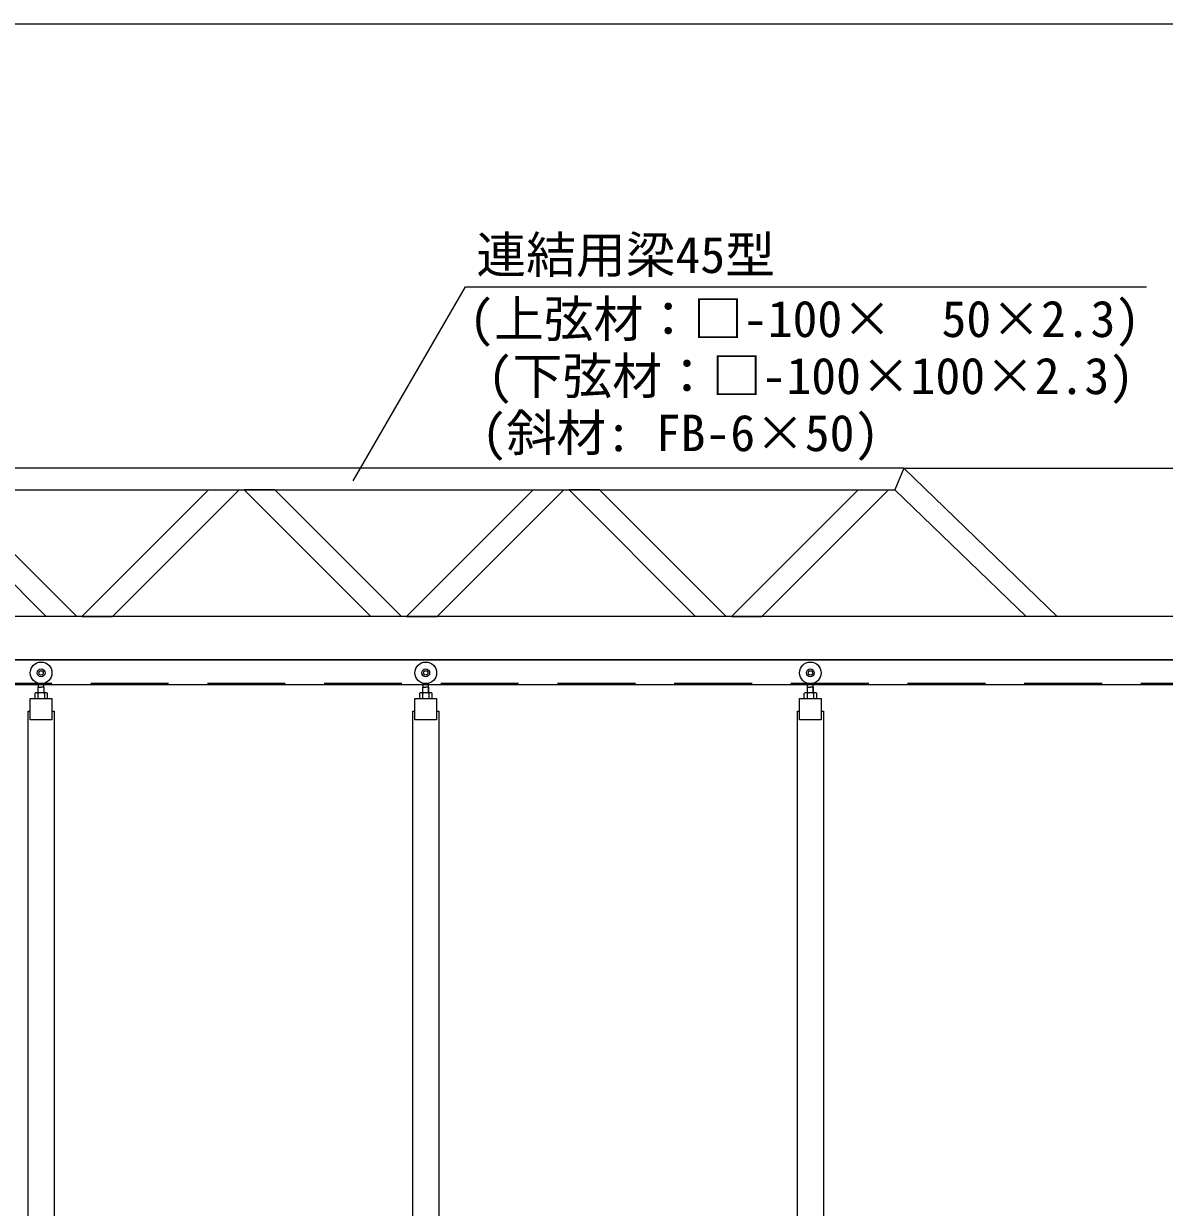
# Model space of a CAD drawing. Units: millimetres, scale not verified. Extents: x -35488 to -11338, y -17325 to 17325.
# Drawn here: x -25678 to -23039, y 7600 to 10339 of the extents above; entities that cross this region are included whole.
import ezdxf
from ezdxf.enums import TextEntityAlignment as Align

# ---------------------------------------------------------------- set-up
doc = ezdxf.new("R2010")
doc.units = ezdxf.units.MM
doc.header["$LTSCALE"] = 150
doc.linetypes.add('DASHED1', pattern=[1.8, 1.2, -0.6])
for name, color, linetype, lineweight in [('0-6_ﾎﾞﾙﾄ類', 2, 'Continuous', 18), ('0-B_寸法', 3, 'Continuous', 18), ('1-0_中央走行棒', 7, 'Continuous', 18), ('1-5_吊車', 4, 'DASHED1', 9), ('1-9_文字', 7, 'Continuous', 18), ('1-B_連結用梁45', 7, 'Continuous', 18)]:
    doc.layers.add(name, color=color, linetype=linetype, lineweight=lineweight)
doc.styles.add('ＭＳ ゴシック', font='')
doc.styles.get('ＭＳ ゴシック').set_extended_font_data('MS Gothic')

msp = doc.modelspace()

# ---------------------------------------------------------------- linework, layer by layer
at = {"layer": '0-6_ﾎﾞﾙﾄ類'}
for p, q in [((-25627, 8790.6), (-25649.2, 8790.6)), ((-25645.6, 8790.6), (-25649.2, 8790.6)), ((-25645.6, 8788.6), (-25645.6, 8777.6)), ((-25627, 8790.6), (-25630.6, 8790.6)), ((-25630.6, 8788.6), (-25630.6, 8777.6)), ((-24737, 8790.6), (-24759.2, 8790.6)), ((-24755.6, 8790.6), (-24759.2, 8790.6)), ((-24755.6, 8788.6), (-24755.6, 8777.6)), ((-24737, 8790.6), (-24740.6, 8790.6)), ((-24740.6, 8788.6), (-24740.6, 8777.6)), ((-23847, 8790.6), (-23869.2, 8790.6)), ((-23865.6, 8790.6), (-23869.2, 8790.6)), ((-23865.6, 8788.6), (-23865.6, 8777.6)), ((-23847, 8790.6), (-23850.6, 8790.6)), ((-23850.6, 8788.6), (-23850.6, 8777.6))]:
    msp.add_line(p, q, dxfattribs=at)
for points in [[(-25652.9, 8788.6), (-25652.9, 8777.6), (-25623.4, 8777.6), (-25623.4, 8788.6)], [(-24762.9, 8788.6), (-24762.9, 8777.6), (-24733.4, 8777.6), (-24733.4, 8788.6)], [(-23872.9, 8788.6), (-23872.9, 8777.6), (-23843.4, 8777.6), (-23843.4, 8788.6)]]:
    msp.add_lwpolyline(points, dxfattribs=at)
for centre, radius, start, end in [((-25649.2, 8786.3), 4.29, 32.227, 147.773), ((-25638.1, 8775.5), 15.1, 60.137, 119.863), ((-25627, 8786.3), 4.29, 32.227, 147.773), ((-24759.2, 8786.3), 4.29, 32.227, 147.773), ((-24748.1, 8775.5), 15.1, 60.137, 119.863), ((-24737, 8786.3), 4.29, 32.227, 147.773), ((-23869.2, 8786.3), 4.29, 32.227, 147.773), ((-23858.1, 8775.5), 15.1, 60.137, 119.863), ((-23847, 8786.3), 4.29, 32.227, 147.773)]:
    msp.add_arc(centre, radius, start, end, dxfattribs=at)
at = {"layer": '0-B_寸法'}
for p, q in [((-32782.1, 10338.6), (-22114.1, 10338.6)), ((-23641.1, 9310), (-20987.1, 9310))]:
    msp.add_line(p, q, dxfattribs=at)
at = {"layer": '1-0_中央走行棒'}
for points in [[(-25613.1, 8727.6), (-25663.1, 8727.6), (-25663.1, 8777.6), (-25613.1, 8777.6)], [(-24723.1, 8727.6), (-24773.1, 8727.6), (-24773.1, 8777.6), (-24723.1, 8777.6)], [(-23833.1, 8727.6), (-23883.1, 8727.6), (-23883.1, 8777.6), (-23833.1, 8777.6)]]:
    msp.add_lwpolyline(points, close=True, dxfattribs=at)
for points in [[(-25668.1, 7415.6), (-25668.1, 8747.6), (-25663.1, 8747.6)], [(-25613.1, 8747.6), (-25608.1, 8747.6), (-25608.1, 7415.6)], [(-24778.1, 7415.6), (-24778.1, 8747.6), (-24773.1, 8747.6)], [(-24723.1, 8747.6), (-24718.1, 8747.6), (-24718.1, 7415.6)], [(-23888.1, 7415.6), (-23888.1, 8747.6), (-23883.1, 8747.6)], [(-23833.1, 8747.6), (-23828.1, 8747.6), (-23828.1, 7415.6)]]:
    msp.add_lwpolyline(points, dxfattribs=at)
at = {"layer": '1-5_吊車', "color": 7, "linetype": 'Continuous', "lineweight": 18}
for p, q in [((-25644.8, 8790.6), (-25644.8, 8803.6)), ((-25644.4, 8803.6), (-25644.4, 8812.4)), ((-25631.9, 8803.6), (-25631.9, 8812.4)), ((-25631.4, 8790.6), (-25631.4, 8803.6)), ((-24754.8, 8790.6), (-24754.8, 8803.6)), ((-24754.4, 8803.6), (-24754.4, 8812.4)), ((-24741.9, 8803.6), (-24741.9, 8812.4)), ((-24741.4, 8790.6), (-24741.4, 8803.6)), ((-23864.8, 8790.6), (-23864.8, 8803.6)), ((-23864.4, 8803.6), (-23864.4, 8812.4)), ((-23851.9, 8803.6), (-23851.9, 8812.4)), ((-23851.4, 8790.6), (-23851.4, 8803.6)), ((-25646.1, 8790.6), (-25646.1, 8790.6)), ((-25630.2, 8790.6), (-25630.2, 8790.6)), ((-24756.1, 8790.6), (-24756.1, 8790.6)), ((-24740.2, 8790.6), (-24740.2, 8790.6)), ((-23866, 8790.6), (-23866, 8790.6)), ((-23850.2, 8790.6), (-23850.2, 8790.6))]:
    msp.add_line(p, q, dxfattribs=at)
for points in [[(-25646.1, 8790.6), (-25645.1, 8790.6), (-25645.1, 8803.6), (-25638.1, 8803.6)], [(-25630.2, 8790.6), (-25631.1, 8790.6), (-25631.1, 8803.6), (-25638.1, 8803.6)], [(-24756.1, 8790.6), (-24755.1, 8790.6), (-24755.1, 8803.6), (-24748.1, 8803.6)], [(-24740.2, 8790.6), (-24741.1, 8790.6), (-24741.1, 8803.6), (-24748.1, 8803.6)], [(-23866, 8790.6), (-23865.1, 8790.6), (-23865.1, 8803.6), (-23858.1, 8803.6)], [(-23850.2, 8790.6), (-23851.1, 8790.6), (-23851.1, 8803.6), (-23858.1, 8803.6)]]:
    msp.add_lwpolyline(points, dxfattribs=at)
for centre, radius in [((-25638.1, 8836.6), 25), ((-24748.1, 8836.6), 25), ((-23858.1, 8836.6), 25), ((-25638.1, 8836.6), 9), ((-25638.1, 8836.6), 5), ((-24748.1, 8836.6), 9), ((-24748.1, 8836.6), 5), ((-23858.1, 8836.6), 9), ((-23858.1, 8836.6), 5)]:
    msp.add_circle(centre, radius, dxfattribs=at)
at = {"layer": '1-9_文字'}
for p, q in [((-24916.2, 9280.7), (-24656.5, 9729.9)), ((-24656.5, 9729.9), (-24626.5, 9729.9)), ((-24626.5, 9729.9), (-23080, 9729.9))]:
    msp.add_line(p, q, dxfattribs=at)
at = {"layer": '1-B_連結用梁45'}
for p, q in [((-23642.1, 9310), (-26542.1, 9310)), ((-23642.1, 9310), (-23662.3, 9260)), ((-23642.1, 9310), (-23286.9, 8967)), ((-26492.1, 9260), (-23662.3, 9260)), ((-25626.4, 8967), (-25919.4, 9260)), ((-25555.7, 8967), (-25848.7, 9260)), ((-25543.7, 8967), (-25250.7, 9260)), ((-25473, 8967), (-25180, 9260)), ((-25250.7, 9260), (-25180, 9260)), ((-25097.3, 9260), (-25168, 9260)), ((-24875, 8967), (-25168, 9260)), ((-24804.3, 8967), (-25097.3, 9260)), ((-24792.3, 8967), (-24499.3, 9260)), ((-24721.6, 8967), (-24428.6, 9260)), ((-24499.3, 9260), (-24428.6, 9260)), ((-24345.9, 9260), (-24416.6, 9260)), ((-24123.6, 8967), (-24416.6, 9260)), ((-24052.9, 8967), (-24345.9, 9260)), ((-24040.9, 8967), (-23747.8, 9260)), ((-23970.1, 8967), (-23677.1, 9260)), ((-23747.8, 9260), (-23677.1, 9260)), ((-23662.3, 9260), (-23358.9, 8967)), ((-21948.1, 8967), (-26527.8, 8967)), ((-25555.7, 8967), (-25626.4, 8967)), ((-25543.7, 8967), (-25473, 8967)), ((-24804.3, 8967), (-24875, 8967)), ((-24792.3, 8967), (-24721.6, 8967)), ((-24052.9, 8967), (-24123.6, 8967)), ((-24040.9, 8967), (-23970.1, 8967))]:
    msp.add_line(p, q, dxfattribs=at)
at = {"layer": '1-B_連結用梁45', "color": 4, "linetype": 'DASHED1', "lineweight": 9}
msp.add_line((-22103.1, 8811.6), (-26548.1, 8811.6), dxfattribs=at)
at = {"layer": '1-B_連結用梁45'}
for points in [[(-26542.1, 8967), (-26542.1, 8867), (-22348.1, 8867)], [(-22948.1, 8867), (-26548.1, 8867), (-26548.1, 8810), (-22948.1, 8810), (-22948.1, 8813)]]:
    msp.add_lwpolyline(points, dxfattribs=at)

# ---------------------------------------------------------------- texts
at = {"layer": '1-9_文字', "style": 'ＭＳ ゴシック'}
for s, p in [('連結用梁45型                 \u3000\u3000', (-24631, 9736.4)), ('(上弦材：□-100×  50×2.3)', (-24647.7, 9588.2)), ('(下弦材：□-100×100×2.3)', (-24604.4, 9456.2)), ('(斜材: FB-6×50)', (-24618.5, 9324.2))]:
    msp.add_text(s, height=84.46, dxfattribs=at).set_placement(p, align=Align.BOTTOM_LEFT)

doc.saveas('drawing.dxf')
